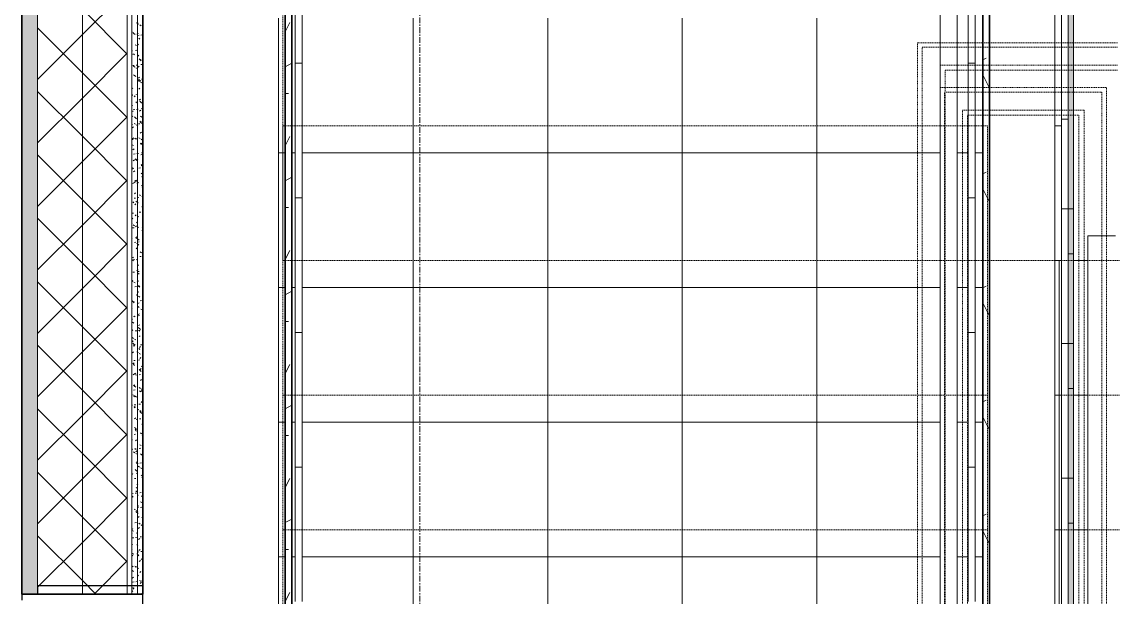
# Model space of a CAD drawing. Header units: millimetres. Extents: x -4948 to 42228, y -4856 to 69378.
# Drawn here: x -1153 to 1279, y 37892 to 39174 of the extents above; entities that cross this region are included whole.
import ezdxf

# ---------------------------------------------------------------- set-up
doc = ezdxf.new("R2010")
doc.units = ezdxf.units.MM
doc.linetypes.add('Линия сетки', pattern=[22.225, 12.7, -3.175, 3.175, -3.175])
doc.linetypes.add('Штрих 2_4 х 1_5 мм', pattern=[3.9, 2.4, -1.5])
for name, color, linetype, lineweight in [('_Сверху_ - Верхние поручни', 7, 'Continuous', 9), ('_Сверху_ - Линия разреза ограждения', 7, 'Continuous', 9), ('A-FLOR', 192, 'Continuous', 13), ('A-GLAZ-CWMG', 51, 'Continuous', 9), ('A-PART', 2, 'Continuous', 9), ('A-WALL', 113, 'Continuous', 13), ('A-WALL-PATT', 111, 'Continuous', 13), ('I-WALL', 2, 'Continuous', 13), ('S-GRID', 1, 'Continuous', 30), ('S-STRS', 31, 'Continuous', 9), ('S-STRS-MBND', 31, 'Continuous', 9), ('Верхние поручни', 7, 'Continuous', 9), ('Поручни', 7, 'Continuous', 9)]:
    doc.layers.add(name, color=color, linetype=linetype, lineweight=lineweight)

# ---------------------------------------------------------------- blocks, each defined once
blk = doc.blocks.new('27ELB-RD-AR-0000-BIM_rvt-1-1 этаж отм_ _0_000 лотки')
at = {"layer": 'A-WALL-PATT', "lineweight": 5}
for points in [[(1178.9, 38757.1), (1190.9, 38757.1), (1190.9, 42154.2), (1178.9, 42154.2), (1178.9, 38858.5)], [(1190.9, 38657.1), (1190.9, 38757.1), (1178.9, 38757.1), (1178.9, 38657.1)], [(1190.9, 38457.1), (1190.9, 38757.1), (1178.9, 38757.1), (1178.9, 38457.1)], [(1190.9, 38357.1), (1190.9, 38457.1), (1178.9, 38457.1), (1178.9, 38357.1)], [(1190.9, 38157.1), (1190.9, 38457.1), (1178.9, 38457.1), (1178.9, 38157.1)], [(1190.9, 38057.1), (1190.9, 38157.1), (1178.9, 38157.1), (1178.9, 38057.1)], [(1190.9, 37857.1), (1190.9, 38157.1), (1178.9, 38157.1), (1178.9, 37857.1)]]:
    blk.add_hatch(color=252, dxfattribs=at).paths.add_polyline_path(points, flags=0)
at = {"layer": 'A-WALL-PATT', "lineweight": 9}
blk.add_hatch(color=252, dxfattribs=at).paths.add_polyline_path([(-1118.2, 37899.1), (-1118.2, 39985.1), (-1153.2, 39985.1), (-1153.2, 37899.1)], flags=0)
at = {"layer": '_Сверху_ - Верхние поручни', "color": 252, "linetype": 'Штрих 2_4 х 1_5 мм'}
for p, q in [((843.5, 39127.5), (1288.9, 39127.5)), ((843.5, 38942.1), (843.5, 39127.5)), ((904.8, 39066.2), (1288.9, 39066.2)), ((904.8, 38942.1), (904.8, 39066.2)), ((893.5, 39027.5), (1108.2, 39027.5)), ((893.5, 38642.1), (893.5, 39027.5)), ((1108.2, 39027.5), (1264.3, 39027.5)), ((1264.3, 39027.5), (1264.3, 38871.4)), ((954.8, 38966.2), (1108.2, 38966.2)), ((954.8, 38642.1), (954.8, 38966.2)), ((1108.2, 38966.2), (1202.9, 38966.2)), ((1202.9, 38966.2), (1202.9, 38871.4)), ((843.5, 36172.8), (843.5, 38942.1)), ((904.8, 36172.8), (904.8, 38942.1)), ((1202.9, 38871.4), (1202.9, 36242.1)), ((1264.3, 38871.4), (1264.3, 36242.1)), ((893.5, 36342.8), (893.5, 38642.1)), ((954.8, 36342.8), (954.8, 38642.1))]:
    blk.add_line(p, q, dxfattribs=at)
at = {"layer": '_Сверху_ - Линия разреза ограждения', "color": 252, "linetype": 'Штрих 2_4 х 1_5 мм'}
for p, q in [((853.5, 39117.5), (1288.9, 39117.5)), ((853.5, 38942.1), (853.5, 39117.5)), ((853.5, 39117.5), (1288.9, 39117.5)), ((853.5, 38942.1), (853.5, 39117.5)), ((853.5, 39117.5), (1288.9, 39117.5)), ((853.5, 38942.1), (853.5, 39117.5)), ((853.5, 39117.5), (1288.9, 39117.5)), ((853.5, 38942.1), (853.5, 39117.5)), ((893.5, 39077.5), (1288.9, 39077.5)), ((893.5, 38942.1), (893.5, 39077.5)), ((893.5, 39077.5), (1288.9, 39077.5)), ((893.5, 38942.1), (893.5, 39077.5)), ((893.5, 39077.5), (1288.9, 39077.5)), ((893.5, 38942.1), (893.5, 39077.5)), ((893.5, 39077.5), (1288.9, 39077.5)), ((893.5, 38942.1), (893.5, 39077.5)), ((903.5, 39017.5), (1254.3, 39017.5)), ((903.5, 38642.1), (903.5, 39017.5)), ((903.5, 39017.5), (1254.3, 39017.5)), ((903.5, 38642.1), (903.5, 39017.5)), ((903.5, 39017.5), (1254.3, 39017.5)), ((903.5, 38642.1), (903.5, 39017.5)), ((903.5, 39017.5), (1254.3, 39017.5)), ((903.5, 38642.1), (903.5, 39017.5)), ((1254.3, 39017.5), (1254.3, 38942.1)), ((1254.3, 39017.5), (1254.3, 38942.1)), ((1254.3, 39017.5), (1254.3, 38942.1)), ((1254.3, 39017.5), (1254.3, 38942.1)), ((943.5, 38977.5), (1214.3, 38977.5)), ((943.5, 38642.1), (943.5, 38977.5)), ((943.5, 38977.5), (1214.3, 38977.5)), ((943.5, 38642.1), (943.5, 38977.5)), ((943.5, 38977.5), (1214.3, 38977.5)), ((943.5, 38642.1), (943.5, 38977.5)), ((943.5, 38977.5), (1214.3, 38977.5)), ((943.5, 38642.1), (943.5, 38977.5)), ((1214.3, 38977.5), (1214.3, 38942.1)), ((1214.3, 38977.5), (1214.3, 38942.1)), ((1214.3, 38977.5), (1214.3, 38942.1)), ((1214.3, 38977.5), (1214.3, 38942.1)), ((853.5, 36026.7), (853.5, 38942.1)), ((853.5, 36026.7), (853.5, 38942.1)), ((853.5, 36026.7), (853.5, 38942.1)), ((853.5, 36026.7), (853.5, 38942.1)), ((893.5, 36066.7), (893.5, 38942.1)), ((893.5, 36066.7), (893.5, 38942.1)), ((893.5, 36066.7), (893.5, 38942.1)), ((893.5, 36066.7), (893.5, 38942.1)), ((1214.3, 38942.1), (1214.3, 36242.1)), ((1214.3, 38942.1), (1214.3, 36242.1)), ((1214.3, 38942.1), (1214.3, 36242.1)), ((1214.3, 38942.1), (1214.3, 36242.1)), ((1254.3, 38942.1), (1254.3, 36242.1)), ((1254.3, 38942.1), (1254.3, 36242.1)), ((1254.3, 38942.1), (1254.3, 36242.1)), ((1254.3, 38942.1), (1254.3, 36242.1)), ((903.5, 36196.7), (903.5, 38642.1)), ((903.5, 36196.7), (903.5, 38642.1)), ((903.5, 36196.7), (903.5, 38642.1)), ((903.5, 36196.7), (903.5, 38642.1)), ((943.5, 36236.7), (943.5, 38642.1)), ((943.5, 36236.7), (943.5, 38642.1)), ((943.5, 36236.7), (943.5, 38642.1)), ((943.5, 36236.7), (943.5, 38642.1))]:
    blk.add_line(p, q, dxfattribs=at)
at = {"layer": 'A-FLOR', "color": 252, "lineweight": 9}
blk.add_line((1163.9, 41992.1), (1163.9, 38957.1), dxfattribs=at)
at = {"layer": 'A-GLAZ-CWMG', "color": 252, "lineweight": 25, "extrusion": (0, 0, -1)}
for p, q in [((-1118.2, 37899.1), (-1153.2, 37899.1)), ((-1153.2, 37899.1), (-1153.2, 37885.1)), ((-883.2, 37917.1), (-1118.2, 37917.1)), ((-1118.2, 37917.1), (-1118.2, 37899.1)), ((-883.2, 37867.1), (-883.2, 37917.1))]:
    blk.add_line(p, q, dxfattribs=at)
at = {"layer": 'A-PART', "color": 252, "lineweight": 18}
for p, q in [((988.9, 41977.1), (988.9, 36490.4)), ((1003.9, 36490.4), (1003.9, 41977.1))]:
    blk.add_line(p, q, dxfattribs=at)
at = {"layer": 'A-PART', "color": 252}
for p, q in [((-543.6, 39082.1), (-543.6, 39382.1)), ((-528.6, 39382.1), (-528.6, 39082.1)), ((956.4, 39082.1), (956.4, 39382.1)), ((971.4, 39382.1), (971.4, 39082.1)), ((-543.6, 38782.1), (-543.6, 39082.1)), ((-543.6, 39082.1), (-528.6, 39082.1)), ((-528.6, 39082.1), (-528.6, 38782.1)), ((956.4, 38782.1), (956.4, 39082.1)), ((956.4, 39082.1), (971.4, 39082.1)), ((971.4, 39082.1), (971.4, 38782.1)), ((-543.6, 38482.1), (-543.6, 38782.1)), ((-543.6, 38782.1), (-528.6, 38782.1)), ((-528.6, 38782.1), (-528.6, 38482.1)), ((956.4, 38482.1), (956.4, 38782.1)), ((956.4, 38782.1), (971.4, 38782.1)), ((971.4, 38782.1), (971.4, 38482.1)), ((-543.6, 38182.1), (-543.6, 38482.1)), ((-543.6, 38482.1), (-528.6, 38482.1)), ((-528.6, 38482.1), (-528.6, 38182.1)), ((956.4, 38182.1), (956.4, 38482.1)), ((956.4, 38482.1), (971.4, 38482.1)), ((971.4, 38482.1), (971.4, 38182.1)), ((-543.6, 37882.1), (-543.6, 38182.1)), ((-543.6, 38182.1), (-528.6, 38182.1)), ((-528.6, 38182.1), (-528.6, 37882.1)), ((956.4, 37882.1), (956.4, 38182.1)), ((956.4, 38182.1), (971.4, 38182.1)), ((971.4, 38182.1), (971.4, 37882.1))]:
    blk.add_line(p, q, dxfattribs=at)
at = {"layer": 'A-WALL', "color": 252, "lineweight": 35}
for p, q in [((-1153.2, 39985.1), (-1153.2, 37899.1)), ((-883.2, 37899.1), (-883.2, 39985.1)), ((-1153.2, 37899.1), (-883.2, 37899.1))]:
    blk.add_line(p, q, dxfattribs=at)
at = {"layer": 'A-WALL', "color": 252, "lineweight": 9}
for p, q in [((-1118.2, 37899.1), (-1118.2, 39985.1)), ((-1018.2, 37899.1), (-1018.2, 39985.1)), ((-918.2, 37899.1), (-918.2, 39985.1)), ((-908.2, 37899.1), (-908.2, 39985.1)), ((-895.7, 37899.1), (-895.7, 39985.1))]:
    blk.add_line(p, q, dxfattribs=at)
at = {"layer": 'A-WALL-PATT', "color": 252, "lineweight": 9}
for p, q in [((1178.9, 38757.1), (1178.9, 42154.2)), ((1190.9, 42154.2), (1190.9, 38757.1)), ((1190.9, 38757.1), (1178.9, 38757.1)), ((1178.9, 38757.1), (1178.9, 38657.1)), ((1178.9, 38757.1), (1190.9, 38757.1)), ((1178.9, 38457.1), (1178.9, 38757.1)), ((1190.9, 38657.1), (1190.9, 38757.1)), ((1190.9, 38757.1), (1190.9, 38457.1)), ((1178.9, 38657.1), (1190.9, 38657.1)), ((1190.9, 38457.1), (1178.9, 38457.1)), ((1178.9, 38457.1), (1178.9, 38357.1)), ((1178.9, 38457.1), (1190.9, 38457.1)), ((1178.9, 38157.1), (1178.9, 38457.1)), ((1190.9, 38357.1), (1190.9, 38457.1)), ((1190.9, 38457.1), (1190.9, 38157.1)), ((1178.9, 38357.1), (1190.9, 38357.1)), ((1190.9, 38157.1), (1178.9, 38157.1)), ((1178.9, 38157.1), (1178.9, 38057.1)), ((1178.9, 38157.1), (1190.9, 38157.1)), ((1178.9, 37857.1), (1178.9, 38157.1)), ((1190.9, 38057.1), (1190.9, 38157.1)), ((1190.9, 38157.1), (1190.9, 37857.1)), ((1178.9, 38057.1), (1190.9, 38057.1))]:
    blk.add_line(p, q, dxfattribs=at)
at = {"layer": 'A-WALL-PATT', "color": 252, "linetype": 'Continuous', "lineweight": 9}
for p, q in [((-1018.2, 39145.5), (-918.2, 39245.5)), ((-918.2, 39101.9), (-1018.2, 39201.9)), ((-897.3, 39171), (-895.7, 39172.3)), ((-895.7, 39172.3), (-894.6, 39173.1)), ((-895.5, 39170.4), (-892.7, 39168.6)), ((-890.2, 39167), (-887.3, 39165.2)), ((-566.1, 39152.1), (-555.8, 39172.8)), ((-1018.2, 39060.5), (-1118.2, 39160.5)), ((-1118.2, 39045.5), (-1018.2, 39145.5)), ((-908.2, 39153.2), (-907.6, 39152.8)), ((-905.7, 39150.1), (-903.4, 39148)), ((-903.4, 39148), (-903.4, 39148)), ((-903.4, 39148), (-900.9, 39145.7)), ((-896.5, 39146.5), (-895.7, 39147.2)), ((-895.7, 39147.2), (-893.8, 39148.6)), ((-895.1, 39143.6), (-891.7, 39144.1)), ((-892.3, 39137.8), (-889.9, 39135.6)), ((-887.6, 39144.6), (-884.3, 39145.1)), ((-885.3, 39138.6), (-883.2, 39137.3)), ((-900.2, 39122.8), (-897.3, 39121)), ((-895.7, 39122.1), (-893, 39124.1)), ((-895.7, 39122.1), (-895.7, 39122.1)), ((-1018.2, 39004.1), (-918.2, 39104.1)), ((-908.2, 39109), (-906.8, 39109.2)), ((-908.2, 39102.6), (-906.4, 39101.5)), ((-904.5, 39102.8), (-902, 39100.6)), ((-899.8, 39110.1), (-896.5, 39110.6)), ((-894.9, 39097.6), (-892.2, 39099.6)), ((-891.8, 39091.3), (-889.5, 39089.1)), ((-889.9, 39091), (-887.1, 39089.2)), ((-889.5, 39089.1), (-889.5, 39089.1)), ((-889.5, 39089.1), (-887, 39086.9)), ((-883.3, 39112.3), (-883.2, 39112.3)), ((988.9, 39089.6), (996.5, 39093.4)), ((-905.8, 39076.5), (-902.5, 39076.9)), ((-904.3, 39074.9), (-901.5, 39073.1)), ((-898.9, 39071.5), (-896.1, 39069.7)), ((-898.4, 39077.4), (-895.7, 39077.8)), ((-895.7, 39077.8), (-895.1, 39077.9)), ((-894.1, 39073.1), (-891.4, 39075.2)), ((-888.1, 39078.8), (-884.8, 39079.2)), ((-566.1, 39074.1), (-551.1, 39081.6)), ((-918.2, 38960.5), (-1018.2, 39060.5)), ((-908.2, 39043.3), (-907.2, 39043.4)), ((-904, 39056.3), (-901.7, 39054.1)), ((-901.7, 39054.1), (-901.7, 39054.1)), ((-901.7, 39054.1), (-899.2, 39051.9)), ((-894.1, 39045.1), (-890.8, 39045.6)), ((-894, 39043.1), (-891.2, 39041.3)), ((-893.3, 39048.7), (-890.6, 39050.7)), ((-890.6, 39044), (-888.1, 39041.7)), ((-886.7, 39046.1), (-883.4, 39046.5)), ((1003.9, 39026), (988.9, 39056)), ((-1018.2, 38919.1), (-1118.2, 39019.1)), ((-908.2, 39037.2), (-907.8, 39037.6)), ((-908.2, 39026.8), (-906.1, 39025.5)), ((-892.5, 39024.2), (-889.8, 39026.2)), ((-888.7, 39039.7), (-885.9, 39037.9)), ((-1118.2, 38904.1), (-1018.2, 39004.1)), ((-908.2, 39012.2), (-907, 39013.1)), ((-908.2, 39010.4), (-905.9, 39010.7)), ((-902.8, 39009), (-900.3, 39006.7)), ((-898.9, 39011.6), (-895.7, 39012)), ((-898.7, 38995.5), (-895.9, 38993.7)), ((-895.7, 39012), (-895.5, 39012.1)), ((-891.7, 38999.7), (-889, 39001.8)), ((-890.1, 38997.4), (-887.8, 38995.3)), ((-887.8, 38995.3), (-887.8, 38995.3)), ((-887.8, 38995.3), (-885.3, 38993)), ((-883.8, 39011.3), (-883.2, 39010.9)), ((-566.1, 39014.4), (-558.8, 39014.4)), ((-908.2, 38987.1), (-906.2, 38988.6)), ((-907.7, 38976), (-904.9, 38974.2)), ((-904.9, 38977.9), (-901.6, 38978.4)), ((-897.5, 38978.9), (-895.7, 38979.2)), ((-895.7, 38979.2), (-894.1, 38979.4)), ((-890.9, 38975.2), (-888.2, 38977.3)), ((-887.1, 38980.3), (-883.8, 38980.7)), ((-1018.2, 38862.7), (-918.2, 38962.7)), ((-908.2, 38944.6), (-906.3, 38944.9)), ((-908, 38962.1), (-905.4, 38964.1)), ((-902.8, 38947.6), (-900, 38945.8)), ((-902.3, 38962.4), (-899.9, 38960.3)), ((-899.9, 38960.3), (-899.9, 38960.3)), ((-899.9, 38960.3), (-897.4, 38958)), ((-897.5, 38944.2), (-895.7, 38943.1)), ((-895.7, 38943.1), (-894.6, 38942.4)), ((-893.2, 38946.6), (-889.8, 38947)), ((-890.1, 38950.8), (-887.4, 38952.8)), ((-888.9, 38950.1), (-886.4, 38947.9)), ((-888.4, 38963.7), (-885.6, 38961.9)), ((-885.8, 38947.6), (-883.2, 38947.9)), ((-918.2, 38819.1), (-1018.2, 38919.1)), ((-907.2, 38937.6), (-904.6, 38939.7)), ((-889.3, 38926.3), (-886.6, 38928.3)), ((-566.1, 38898.1), (-555.8, 38918.8)), ((-908.2, 38911.7), (-904.9, 38912.2)), ((-907.5, 38900.1), (-904.6, 38898.3)), ((-906.4, 38913.2), (-903.8, 38915.2)), ((-901, 38915.1), (-898.5, 38912.9)), ((-897.9, 38913.1), (-895.7, 38913.4)), ((-895.7, 38913.4), (-894.6, 38913.5)), ((-892.6, 38915.8), (-889.7, 38914)), ((-888.5, 38901.8), (-885.8, 38903.9)), ((-888.4, 38903.6), (-886, 38901.4)), ((-887.2, 38912.4), (-884.4, 38910.6)), ((-886, 38901.4), (-886, 38901.4)), ((-886, 38901.4), (-883.6, 38899.1)), ((-1018.2, 38777.7), (-1118.2, 38877.7)), ((-905.6, 38888.7), (-903, 38890.7)), ((-903.9, 38879.4), (-900.6, 38879.9)), ((-896.5, 38880.4), (-895.7, 38880.5)), ((-895.7, 38880.5), (-893.2, 38880.8)), ((-887.7, 38877.4), (-885, 38879.4)), ((-886.2, 38881.8), (-883.2, 38882.2)), ((-1118.2, 38762.7), (-1018.2, 38862.7)), ((-908.2, 38846), (-905.4, 38846.3)), ((-906.2, 38848.7), (-903.4, 38846.9)), ((-904.8, 38864.2), (-902.2, 38866.3)), ((-900.5, 38868.6), (-898.2, 38866.4)), ((-898.2, 38866.4), (-898.2, 38866.4)), ((-898.2, 38866.4), (-895.7, 38864.1)), ((-897.2, 38868.3), (-895.7, 38867.3)), ((-895.7, 38867.3), (-894.4, 38866.5)), ((-892.2, 38848.1), (-888.9, 38848.5)), ((-887.1, 38856.3), (-884.7, 38854)), ((-886.9, 38852.9), (-884.2, 38854.9)), ((-884.8, 38849.1), (-883.2, 38849.3)), ((-908.2, 38829.4), (-907.9, 38829.2)), ((-904, 38839.8), (-901.4, 38841.8)), ((-887, 38836.5), (-884.1, 38834.7)), ((-886.1, 38828.4), (-883.4, 38830.5)), ((-566.1, 38820.1), (-551.1, 38827.6)), ((988.9, 38835.6), (996.5, 38839.4)), ((-1018.2, 38721.2), (-918.2, 38821.2)), ((-907.3, 38813.2), (-904, 38813.6)), ((-903.2, 38815.3), (-900.6, 38817.3)), ((-901.3, 38820.3), (-898.5, 38818.5)), ((-899.3, 38821.3), (-896.8, 38819)), ((-897, 38814.6), (-895.7, 38814.7)), ((-896, 38816.9), (-895.7, 38816.7)), ((-895.7, 38816.7), (-893.2, 38815.1)), ((-895.7, 38814.7), (-893.6, 38815)), ((-886.6, 38809.7), (-884.3, 38807.6)), ((-885.3, 38804), (-883.2, 38805.6)), ((-884.3, 38807.6), (-884.3, 38807.6)), ((-884.3, 38807.6), (-883.2, 38806.5)), ((1003.9, 38772), (988.9, 38802)), ((-918.2, 38677.7), (-1018.2, 38777.7)), ((-903, 38780.9), (-899.7, 38781.3)), ((-902.4, 38790.8), (-899.8, 38792.9)), ((-898.8, 38774.7), (-896.5, 38772.6)), ((-895.6, 38781.9), (-892.3, 38782.3)), ((-891.1, 38788.5), (-888.3, 38786.7)), ((-885.7, 38785.1), (-883.2, 38783.5)), ((-885.3, 38783.2), (-883.2, 38783.5)), ((-884.5, 38779.5), (-883.2, 38780.5)), ((-906, 38772.8), (-903.2, 38771)), ((-901.6, 38766.3), (-899, 38768.4)), ((-896.5, 38772.6), (-896.5, 38772.6)), ((-896.5, 38772.6), (-895.7, 38771.8)), ((-895.7, 38771.8), (-894, 38770.3)), ((-891.3, 38749.6), (-888, 38750)), ((-885.4, 38762.4), (-883.2, 38760.4)), ((-883.9, 38750.5), (-883.2, 38750.6)), ((-883.7, 38755), (-883.2, 38755.4)), ((-566.1, 38760.4), (-558.8, 38760.4)), ((-1018.2, 38636.2), (-1118.2, 38736.2)), ((-908.2, 38737.2), (-906.1, 38735.3)), ((-907.7, 38747.4), (-904.4, 38747.8)), ((-900.8, 38741.9), (-898.2, 38743.9)), ((-897.5, 38727.4), (-895.7, 38725.7)), ((-895.7, 38741), (-895.7, 38740.9)), ((-895.7, 38740.9), (-892.9, 38739.2)), ((-895.7, 38725.7), (-895.1, 38725.2)), ((-1118.2, 38621.2), (-1018.2, 38721.2)), ((-908.2, 38723.6), (-907.3, 38723.1)), ((-906.4, 38714.7), (-903, 38715.1)), ((-904.8, 38721.5), (-901.9, 38719.7)), ((-900, 38717.4), (-897.4, 38719.4)), ((-896, 38716), (-895.7, 38716.1)), ((-895.7, 38716.1), (-892.7, 38716.5)), ((-885.5, 38709.2), (-883.2, 38707.7)), ((-884.9, 38715.9), (-883.2, 38714.3)), ((-1018.2, 38579.8), (-918.2, 38679.8)), ((-908.2, 38691), (-907.2, 38690.2)), ((-902, 38682.4), (-898.7, 38682.8)), ((-899.9, 38693.1), (-897, 38691.3)), ((-899.2, 38692.9), (-896.6, 38695)), ((-897.1, 38680.9), (-895.7, 38679.6)), ((-895.7, 38679.6), (-894.7, 38678.7)), ((-894.7, 38678.7), (-894.7, 38678.7)), ((-894.7, 38678.7), (-892.2, 38676.4)), ((-894.6, 38683.3), (-891.3, 38683.8)), ((-894.5, 38689.7), (-891.7, 38687.9)), ((-884.3, 38684.7), (-883.2, 38684.9)), ((-898.4, 38668.5), (-895.8, 38670.5)), ((-890.3, 38651), (-887, 38651.5)), ((-889.6, 38661.3), (-886.8, 38659.5)), ((-884.2, 38657.9), (-883.2, 38657.2)), ((-883.7, 38668.6), (-883.2, 38668.1)), ((-566.1, 38644.1), (-555.8, 38664.8)), ((-918.2, 38536.2), (-1018.2, 38636.2)), ((-908.2, 38644.9), (-906.9, 38643.7)), ((-906.9, 38643.7), (-906.9, 38643.7)), ((-906.9, 38643.7), (-904.4, 38641.4)), ((-906.8, 38648.9), (-903.5, 38649.3)), ((-904.5, 38645.5), (-901.7, 38643.7)), ((-897.6, 38644), (-895.7, 38645.5)), ((-895.8, 38633.6), (-895.7, 38633.4)), ((-895.7, 38645.5), (-895, 38646)), ((-895.7, 38633.4), (-893.3, 38631.3)), ((-905.4, 38616.2), (-902.1, 38616.6)), ((-896.8, 38619.5), (-895.7, 38620.4)), ((-895.7, 38620.4), (-894.2, 38621.6)), ((-895.1, 38617.5), (-891.8, 38618)), ((-894.3, 38613.7), (-891.4, 38611.9)), ((-883.2, 38622), (-883.2, 38622)), ((-1018.2, 38494.8), (-1118.2, 38594.8)), ((-1118.2, 38479.8), (-1018.2, 38579.8)), ((-908.2, 38597.3), (-905.8, 38595.8)), ((-908, 38598.6), (-905.5, 38596.3)), ((-903.3, 38594.2), (-900.5, 38592.4)), ((-901.1, 38583.8), (-897.8, 38584.3)), ((-896, 38595), (-895.7, 38595.3)), ((-895.7, 38595.3), (-893.4, 38597.1)), ((-895.3, 38587), (-893, 38584.9)), ((-893.7, 38584.8), (-890.4, 38585.3)), ((-893, 38584.9), (-893, 38584.9)), ((-893, 38584.9), (-890.5, 38582.6)), ((-884, 38581.9), (-883.2, 38581.4)), ((-883.4, 38586.2), (-883.2, 38586.2)), ((988.9, 38581.6), (996.5, 38585.4)), ((-908.2, 38560.6), (-907.9, 38560.9)), ((-898.4, 38565.8), (-895.7, 38564)), ((-895.7, 38564), (-895.6, 38564)), ((-895.2, 38570.6), (-892.6, 38572.6)), ((-893, 38562.4), (-890.2, 38560.6)), ((-566.1, 38566.1), (-551.1, 38573.6)), ((-1018.2, 38438.4), (-918.2, 38538.4)), ((-908.2, 38535.6), (-907.1, 38536.4)), ((-907.5, 38552), (-905.1, 38549.9)), ((-905.9, 38550.3), (-902.5, 38550.8)), ((-905.1, 38549.9), (-905.1, 38549.9)), ((-905.1, 38549.9), (-902.7, 38547.6)), ((-894.4, 38546.1), (-891.8, 38548.1)), ((-894.1, 38539.7), (-891.6, 38537.5)), ((-889.4, 38552.5), (-886.1, 38552.9)), ((-888.1, 38534), (-885.3, 38532.2)), ((1003.9, 38518), (988.9, 38548)), ((-908.2, 38510.5), (-906.3, 38511.9)), ((-904.5, 38517.6), (-901.1, 38518.1)), ((-903, 38518.2), (-900.2, 38516.4)), ((-894.1, 38519), (-890.8, 38519.4)), ((-893.6, 38521.6), (-891, 38523.7)), ((-566.1, 38506.4), (-558.8, 38506.4)), ((-918.2, 38394.8), (-1018.2, 38494.8)), ((-908.1, 38485.4), (-905.5, 38487.5)), ((-906.2, 38504.7), (-903.8, 38502.5)), ((-900.2, 38485.3), (-896.8, 38485.8)), ((-893.6, 38493.2), (-891.2, 38491)), ((-892.8, 38497.2), (-890.2, 38499.2)), ((-892.8, 38486.3), (-889.4, 38486.7)), ((-892.8, 38486.4), (-890, 38484.6)), ((-891.2, 38491), (-891.2, 38491)), ((-891.2, 38491), (-888.8, 38488.7)), ((-907.3, 38460.9), (-904.7, 38463)), ((-907.2, 38470.3), (-904.3, 38468.5)), ((-905.7, 38458.2), (-903.4, 38456)), ((-901.8, 38466.9), (-899, 38465.1)), ((-892, 38472.7), (-889.4, 38474.7)), ((-1018.2, 38353.4), (-1118.2, 38453.4)), ((-1118.2, 38338.4), (-1018.2, 38438.4)), ((-906.5, 38436.5), (-903.9, 38438.5)), ((-904.9, 38451.8), (-901.6, 38452.3)), ((-903.4, 38456), (-903.4, 38456)), ((-903.4, 38456), (-900.9, 38453.7)), ((-896.9, 38438.5), (-895.7, 38437.7)), ((-895.7, 38437.7), (-894.1, 38436.7)), ((-892.3, 38445.9), (-889.9, 38443.6)), ((-891.5, 38435.1), (-888.7, 38433.3)), ((-891.2, 38448.2), (-888.6, 38450.3)), ((-888.5, 38454), (-885.1, 38454.4)), ((-908.2, 38418.5), (-907.6, 38418.6)), ((-905.7, 38412), (-903.1, 38414)), ((-904.5, 38410.9), (-902, 38408.6)), ((-903.5, 38419.1), (-900.2, 38419.6)), ((-893.2, 38420.5), (-889.9, 38420.9)), ((-890.4, 38423.8), (-887.8, 38425.8)), ((-566.1, 38390.1), (-555.8, 38410.8)), ((-1018.2, 38297), (-918.2, 38397)), ((-904.9, 38387.5), (-902.3, 38389.6)), ((-901.6, 38390.9), (-898.7, 38389.1)), ((-899.2, 38386.8), (-895.9, 38387.2)), ((-891.9, 38399.3), (-889.5, 38397.2)), ((-891.8, 38387.8), (-888.5, 38388.2)), ((-889.6, 38399.3), (-887, 38401.3)), ((-889.5, 38397.2), (-889.5, 38397.2)), ((-889.5, 38397.2), (-887, 38394.9)), ((-886.6, 38406.7), (-883.8, 38404.9)), ((-908.2, 38369.9), (-907.8, 38369.6)), ((-904.1, 38363.1), (-901.5, 38365.1)), ((-904, 38364.3), (-901.7, 38362.2)), ((-901.7, 38362.2), (-901.7, 38362.2)), ((-901.7, 38362.2), (-899.2, 38359.9)), ((-888.8, 38374.8), (-886.2, 38376.9)), ((-918.2, 38253.4), (-1018.2, 38353.4)), ((-905.7, 38343), (-902.9, 38341.2)), ((-904, 38353.3), (-900.6, 38353.7)), ((-903.3, 38338.6), (-900.7, 38340.6)), ((-900.3, 38339.6), (-897.5, 38337.8)), ((-891.3, 38359.1), (-888.5, 38357.3)), ((-890.6, 38352), (-888.1, 38349.8)), ((-888, 38350.3), (-885.4, 38352.4)), ((-887.5, 38355.5), (-884.2, 38355.9)), ((-1018.2, 38212), (-1118.2, 38312)), ((-908.2, 38319.9), (-906.7, 38320.1)), ((-902.8, 38317), (-900.3, 38314.8)), ((-902.6, 38320.6), (-899.3, 38321)), ((-902.5, 38314.1), (-899.9, 38316.2)), ((-895.4, 38311.2), (-892.6, 38309.4)), ((-892.3, 38322), (-888.9, 38322.4)), ((-887.2, 38325.9), (-884.6, 38327.9)), ((-566.1, 38312.1), (-551.1, 38319.6)), ((988.9, 38327.6), (996.5, 38331.4)), ((-1118.2, 38197), (-1018.2, 38297)), ((-908.2, 38294.1), (-907.5, 38293.6)), ((-901.7, 38289.6), (-899.1, 38291.7)), ((-898.3, 38288.3), (-895.7, 38288.6)), ((-895.7, 38288.6), (-895, 38288.7)), ((-890.9, 38289.3), (-887.6, 38289.7)), ((-890.1, 38307.8), (-887.2, 38306)), ((-890.1, 38305.5), (-887.8, 38303.3)), ((-887.8, 38303.3), (-887.8, 38303.3)), ((-887.8, 38303.3), (-885.3, 38301)), ((-886.4, 38301.4), (-883.8, 38303.4)), ((1003.9, 38264), (988.9, 38294)), ((-902.3, 38270.5), (-899.9, 38268.3)), ((-900.9, 38265.2), (-898.3, 38267.2)), ((-900.1, 38263.6), (-897.3, 38261.8)), ((-899.9, 38268.3), (-899.9, 38268.3)), ((-899.9, 38268.3), (-897.5, 38266)), ((-885.6, 38276.9), (-883.2, 38278.8)), ((-885.2, 38279.4), (-883.2, 38278.1)), ((-1018.2, 38155.6), (-918.2, 38255.6)), ((-908.2, 38243.5), (-906.3, 38242.3)), ((-903, 38254.8), (-899.7, 38255.2)), ((-900.1, 38240.7), (-897.5, 38242.7)), ((-888.9, 38258.2), (-886.4, 38255.9)), ((-886.6, 38256.9), (-883.2, 38257.4)), ((-884.8, 38252.5), (-883.2, 38253.7)), ((-566.1, 38252.4), (-558.8, 38252.4)), ((-908.2, 38221.2), (-905.7, 38221.5)), ((-904.2, 38215.7), (-901.4, 38213.9)), ((-901.6, 38222.1), (-898.3, 38222.5)), ((-901, 38223.2), (-898.5, 38220.9)), ((-899.3, 38216.2), (-896.7, 38218.3)), ((-891.3, 38223.4), (-888, 38223.9)), ((-889.8, 38231.8), (-887, 38230)), ((-884, 38228), (-883.2, 38228.6)), ((-918.2, 38112), (-1018.2, 38212)), ((-898.8, 38212.3), (-896, 38210.5)), ((-898.5, 38191.8), (-895.9, 38193.8)), ((-897.3, 38189.8), (-895.7, 38190)), ((-895.7, 38190), (-894, 38190.2)), ((-889.9, 38190.7), (-886.6, 38191.2)), ((-888.4, 38211.6), (-886, 38209.5)), ((-886, 38209.5), (-886, 38209.5)), ((-886, 38209.5), (-883.6, 38207.2)), ((-883.2, 38203.5), (-883.2, 38203.6)), ((-1018.2, 38070.6), (-1118.2, 38170.6)), ((-908.2, 38167.7), (-906, 38166.4)), ((-900.5, 38176.6), (-898.2, 38174.5)), ((-898.2, 38174.5), (-898.2, 38174.5)), ((-898.2, 38174.5), (-895.7, 38172.2)), ((-897.7, 38167.3), (-895.7, 38168.9)), ((-895.7, 38168.9), (-895.1, 38169.3)), ((-893.9, 38183.9), (-891.1, 38182.1)), ((-888.6, 38180.5), (-885.8, 38178.7)), ((-1118.2, 38055.6), (-1018.2, 38155.6)), ((-902.1, 38156.3), (-898.8, 38156.7)), ((-896.9, 38142.8), (-895.7, 38143.8)), ((-895.7, 38143.8), (-894.3, 38144.9)), ((-887.1, 38164.3), (-884.7, 38162.1)), ((-885.6, 38158.4), (-883.2, 38158.7)), ((-883.7, 38152.1), (-883.2, 38151.8)), ((-566.1, 38136.1), (-555.8, 38156.8)), ((-908.2, 38137.5), (-907.9, 38137.2)), ((-908.1, 38122.6), (-904.8, 38123)), ((-907.6, 38116.8), (-904.8, 38115)), ((-900.7, 38123.6), (-897.4, 38124)), ((-899.3, 38129.3), (-896.8, 38127.1)), ((-898.6, 38136.4), (-895.8, 38134.6)), ((-896.1, 38118.4), (-895.7, 38118.7)), ((-895.7, 38118.7), (-893.5, 38120.4)), ((-890.4, 38124.9), (-887.1, 38125.3)), ((-886.6, 38117.8), (-884.3, 38115.6)), ((-1018.2, 38014.1), (-918.2, 38114.1)), ((-895.3, 38093.9), (-892.7, 38095.9)), ((-889, 38092.2), (-885.7, 38092.6)), ((-888.3, 38104.6), (-885.5, 38102.8)), ((-884.3, 38115.6), (-884.3, 38115.6)), ((-884.3, 38115.6), (-883.2, 38114.6)), ((-918.2, 37970.6), (-1018.2, 38070.6)), ((-902.7, 38088.5), (-899.9, 38086.7)), ((-898.8, 38082.8), (-896.5, 38080.6)), ((-897.4, 38085), (-895.7, 38084)), ((-896.5, 38080.6), (-896.5, 38080.6)), ((-896.5, 38080.6), (-895.7, 38079.9)), ((-896.4, 38091.2), (-895.7, 38091.3)), ((-895.7, 38091.3), (-893.1, 38091.7)), ((-895.7, 38084), (-894.5, 38083.2)), ((-895.7, 38079.9), (-894, 38078.3)), ((-894.5, 38069.4), (-891.9, 38071.5)), ((-885.4, 38070.5), (-883.2, 38068.4)), ((988.9, 38073.6), (996.5, 38077.4)), ((-908.2, 38056.8), (-908.1, 38056.8)), ((-908.2, 38045.2), (-906.1, 38043.3)), ((-901.1, 38057.7), (-897.8, 38058.2)), ((-893.7, 38044.9), (-891.1, 38047)), ((-892.5, 38056.7), (-889.6, 38054.9)), ((-887.1, 38053.2), (-884.3, 38051.4)), ((-884.7, 38059.9), (-883.2, 38060.1)), ((-566.1, 38058.1), (-551.1, 38065.6)), ((-1018.2, 37929.1), (-1118.2, 38029.1)), ((-908.2, 38033.9), (-907.4, 38034.4)), ((-907.4, 38040.9), (-904.6, 38039.1)), ((-907.2, 38024.1), (-903.8, 38024.5)), ((-899.8, 38025), (-896.4, 38025.5)), ((-897.6, 38035.5), (-895.7, 38033.8)), ((-895.7, 38033.8), (-895.1, 38033.2)), ((-892.9, 38020.5), (-890.3, 38022.5)), ((-889.4, 38026.4), (-886.1, 38026.8)), ((-884.9, 38023.9), (-883.2, 38022.3)), ((1003.9, 38010), (988.9, 38040)), ((-1118.2, 37914.1), (-1018.2, 38014.1)), ((-908.2, 38008.8), (-906.6, 38009.9)), ((-908.2, 37999.1), (-907.2, 37998.2)), ((-897.1, 38009.1), (-895.7, 38008.1)), ((-895.7, 38008.1), (-894.3, 38007.3)), ((-892.1, 37996), (-889.5, 37998)), ((-566.1, 37998.4), (-558.8, 37998.4)), ((-991.8, 37899.1), (-918.2, 37972.7)), ((-908.2, 37983.7), (-905.8, 37985.5)), ((-906.2, 37989.6), (-903.3, 37987.8)), ((-897.1, 37988.9), (-895.7, 37987.6)), ((-895.7, 37987.6), (-894.7, 37986.8)), ((-895.4, 37992.7), (-892.1, 37993.2)), ((-894.7, 37986.8), (-894.7, 37986.8)), ((-894.7, 37986.8), (-892.2, 37984.5)), ((-891.3, 37971.5), (-888.7, 37973.6)), ((-888.1, 37993.7), (-884.7, 37994.1)), ((-886.9, 37977.3), (-884, 37975.5)), ((-883.7, 37976.6), (-883.2, 37976.2)), ((-908.2, 37958.2), (-907.2, 37958.3)), ((-908.2, 37952.9), (-906.9, 37951.8)), ((-907.7, 37959), (-905, 37961)), ((-906.9, 37951.8), (-906.9, 37951.8)), ((-906.9, 37951.8), (-904.4, 37949.5)), ((-901.2, 37961.2), (-898.4, 37959.4)), ((-900.2, 37959.2), (-896.9, 37959.6)), ((-895.9, 37957.8), (-895.7, 37957.6)), ((-895.7, 37957.6), (-893.1, 37956)), ((-890.5, 37947.1), (-887.9, 37949.1)), ((-883.7, 37961.4), (-883.2, 37961.4)), ((-988.1, 37899.1), (-1018.2, 37929.1)), ((-906.9, 37934.5), (-904.2, 37936.5)), ((-906.2, 37925.5), (-902.9, 37926)), ((-898.8, 37926.5), (-895.7, 37926.9)), ((-895.8, 37941.6), (-895.7, 37941.5)), ((-895.7, 37941.5), (-893.3, 37939.4)), ((-895.7, 37926.9), (-895.5, 37926.9)), ((-891, 37929.4), (-888.2, 37927.6)), ((-889.7, 37922.6), (-887.1, 37924.6)), ((-888.5, 37927.9), (-885.2, 37928.3)), ((-885.6, 37926), (-883.2, 37924.4)), ((-883.2, 37930.1), (-883.2, 37930)), ((-908, 37906.6), (-905.5, 37904.4)), ((-906.1, 37910), (-903.4, 37912.1)), ((-905.9, 37913.6), (-903.1, 37911.8)), ((-887.6, 37899.1), (-886.3, 37900.2)), ((-566.1, 37882.1), (-555.8, 37902.8))]:
    blk.add_line(p, q, dxfattribs=at)
at = {"layer": 'I-WALL', "color": 252, "lineweight": 35}
for p, q in [((988.9, 41977.1), (988.9, 36490.4)), ((1003.9, 36490.4), (1003.9, 41977.1)), ((-566.1, 40192.1), (-566.1, 36288.4)), ((-551.1, 34192.1), (-551.1, 40192.1))]:
    blk.add_line(p, q, dxfattribs=at)
at = {"layer": 'I-WALL', "color": 252, "lineweight": 9}
for p, q in [((-543.6, 39082.1), (-543.6, 39382.1)), ((-528.6, 39382.1), (-528.6, 39082.1)), ((956.4, 39082.1), (956.4, 39382.1)), ((971.4, 39382.1), (971.4, 39082.1)), ((-543.6, 38782.1), (-543.6, 39082.1)), ((-543.6, 39082.1), (-528.6, 39082.1)), ((-528.6, 39082.1), (-528.6, 38782.1)), ((956.4, 38782.1), (956.4, 39082.1)), ((956.4, 39082.1), (971.4, 39082.1)), ((971.4, 39082.1), (971.4, 38782.1)), ((1163.9, 38757.1), (1163.9, 38957.1)), ((1178.9, 38957.1), (1163.9, 38957.1)), ((1178.9, 38957.1), (1178.9, 38757.1)), ((-543.6, 38482.1), (-543.6, 38782.1)), ((-543.6, 38782.1), (-528.6, 38782.1)), ((-528.6, 38782.1), (-528.6, 38482.1)), ((956.4, 38482.1), (956.4, 38782.1)), ((956.4, 38782.1), (971.4, 38782.1)), ((971.4, 38782.1), (971.4, 38482.1)), ((1163.9, 38457.1), (1163.9, 38757.1)), ((1178.9, 38757.1), (1163.9, 38757.1)), ((1178.9, 38757.1), (1178.9, 38457.1)), ((-543.6, 38182.1), (-543.6, 38482.1)), ((-543.6, 38482.1), (-528.6, 38482.1)), ((-528.6, 38482.1), (-528.6, 38182.1)), ((956.4, 38182.1), (956.4, 38482.1)), ((956.4, 38482.1), (971.4, 38482.1)), ((971.4, 38482.1), (971.4, 38182.1)), ((1163.9, 38157.1), (1163.9, 38457.1)), ((1178.9, 38457.1), (1163.9, 38457.1)), ((1178.9, 38457.1), (1178.9, 38157.1)), ((-543.6, 37882.1), (-543.6, 38182.1)), ((-543.6, 38182.1), (-528.6, 38182.1)), ((-528.6, 38182.1), (-528.6, 37882.1)), ((956.4, 37882.1), (956.4, 38182.1)), ((956.4, 38182.1), (971.4, 38182.1)), ((971.4, 38182.1), (971.4, 37882.1)), ((1163.9, 37857.1), (1163.9, 38157.1)), ((1178.9, 38157.1), (1163.9, 38157.1)), ((1178.9, 38157.1), (1178.9, 37857.1))]:
    blk.add_line(p, q, dxfattribs=at)
at = {"layer": 'S-STRS', "color": 252}
for p, q in [((1148.9, 39242.1), (1148.9, 38942.1)), ((-581.1, 38882.1), (-581.1, 39182.1)), ((1148.9, 38942.1), (1148.9, 38642.1)), ((1163.9, 38942.1), (1148.9, 38942.1)), ((-581.1, 38582.1), (-581.1, 38882.1)), ((-581.1, 38882.1), (-566.1, 38882.1)), ((-551.1, 38882.1), (-543.6, 38882.1)), ((-528.6, 38882.1), (893.5, 38882.1)), ((931.6, 38882.1), (956.4, 38882.1)), ((971.4, 38882.1), (988.9, 38882.1)), ((1148.9, 38642.1), (1148.9, 38342.1)), ((1158.9, 38642.1), (1148.9, 38642.1)), ((1163.9, 38642.1), (1158.9, 38642.1)), ((1158.9, 38642.1), (1158.9, 38342.1)), ((1222.9, 38642.1), (1190.9, 38642.1)), ((-581.1, 38282.1), (-581.1, 38582.1)), ((-581.1, 38582.1), (-566.1, 38582.1)), ((-551.1, 38582.1), (-543.6, 38582.1)), ((-528.6, 38582.1), (893.5, 38582.1)), ((931.6, 38582.1), (956.4, 38582.1)), ((971.4, 38582.1), (988.9, 38582.1)), ((1148.9, 38342.1), (1148.9, 38042.1)), ((1158.9, 38342.1), (1148.9, 38342.1)), ((1158.9, 38342.1), (1158.9, 38042.1)), ((1163.9, 38342.1), (1158.9, 38342.1)), ((1222.9, 38342.1), (1190.9, 38342.1)), ((-581.1, 37982.1), (-581.1, 38282.1)), ((-581.1, 38282.1), (-566.1, 38282.1)), ((-551.1, 38282.1), (-543.6, 38282.1)), ((-528.6, 38282.1), (893.5, 38282.1)), ((931.6, 38282.1), (956.4, 38282.1)), ((971.4, 38282.1), (988.9, 38282.1)), ((1148.9, 38042.1), (1148.9, 37742.1)), ((1158.9, 38042.1), (1148.9, 38042.1)), ((1158.9, 38042.1), (1158.9, 37742.1)), ((1163.9, 38042.1), (1158.9, 38042.1)), ((1222.9, 38042.1), (1190.9, 38042.1)), ((-581.1, 37682.1), (-581.1, 37982.1)), ((-581.1, 37982.1), (-566.1, 37982.1)), ((-551.1, 37982.1), (-543.6, 37982.1)), ((-528.6, 37982.1), (893.5, 37982.1)), ((931.6, 37982.1), (956.4, 37982.1)), ((971.4, 37982.1), (988.9, 37982.1))]:
    blk.add_line(p, q, dxfattribs=at)
at = {"layer": 'S-STRS', "color": 252, "linetype": 'Continuous'}
for p, q in [((-581.1, 39182.1), (-581.1, 38882.1)), ((-281.1, 39182.1), (-281.1, 38882.1)), ((18.9, 39182.1), (18.9, 38882.1)), ((318.9, 39182.1), (318.9, 38882.1)), ((618.9, 39182.1), (618.9, 38882.1)), ((1148.9, 38942.1), (1163.9, 38942.1)), ((-566.1, 38882.1), (-581.1, 38882.1)), ((-581.1, 38882.1), (-581.1, 38582.1)), ((-543.6, 38882.1), (-551.1, 38882.1)), ((893.5, 38882.1), (-528.6, 38882.1)), ((-281.1, 38882.1), (-281.1, 38582.1)), ((18.9, 38882.1), (18.9, 38582.1)), ((318.9, 38882.1), (318.9, 38582.1)), ((618.9, 38882.1), (618.9, 38582.1)), ((956.4, 38882.1), (931.6, 38882.1)), ((988.9, 38882.1), (971.4, 38882.1)), ((1148.9, 38642.1), (1163.9, 38642.1)), ((-566.1, 38582.1), (-581.1, 38582.1)), ((-581.1, 38582.1), (-581.1, 38282.1)), ((-543.6, 38582.1), (-551.1, 38582.1)), ((893.5, 38582.1), (-528.6, 38582.1)), ((-281.1, 38582.1), (-281.1, 38282.1)), ((18.9, 38582.1), (18.9, 38282.1)), ((318.9, 38582.1), (318.9, 38282.1)), ((618.9, 38582.1), (618.9, 38282.1)), ((956.4, 38582.1), (931.6, 38582.1)), ((988.9, 38582.1), (971.4, 38582.1)), ((1148.9, 38342.1), (1158.9, 38342.1)), ((1158.9, 38342.1), (1163.9, 38342.1)), ((1190.9, 38342.1), (1222.9, 38342.1)), ((-566.1, 38282.1), (-581.1, 38282.1)), ((-581.1, 38282.1), (-581.1, 37982.1)), ((-543.6, 38282.1), (-551.1, 38282.1)), ((893.5, 38282.1), (-528.6, 38282.1)), ((-281.1, 38282.1), (-281.1, 37982.1)), ((18.9, 38282.1), (18.9, 37982.1)), ((318.9, 38282.1), (318.9, 37982.1)), ((618.9, 38282.1), (618.9, 37982.1)), ((956.4, 38282.1), (931.6, 38282.1)), ((988.9, 38282.1), (971.4, 38282.1)), ((1148.9, 38042.1), (1158.9, 38042.1)), ((1158.9, 38042.1), (1163.9, 38042.1)), ((1190.9, 38042.1), (1222.9, 38042.1)), ((-566.1, 37982.1), (-581.1, 37982.1)), ((-581.1, 37982.1), (-581.1, 37682.1)), ((-543.6, 37982.1), (-551.1, 37982.1)), ((893.5, 37982.1), (-528.6, 37982.1)), ((-281.1, 37982.1), (-281.1, 37682.1)), ((18.9, 37982.1), (18.9, 37682.1)), ((318.9, 37982.1), (318.9, 37682.1)), ((618.9, 37982.1), (618.9, 37682.1)), ((956.4, 37982.1), (931.6, 37982.1)), ((988.9, 37982.1), (971.4, 37982.1))]:
    blk.add_line(p, q, dxfattribs=at)
at = {"layer": 'S-STRS', "color": 252, "linetype": 'Штрих 2_4 х 1_5 мм'}
for p, q in [((1163.9, 38942.1), (1148.9, 38942.1)), ((-581.1, 38882.1), (-566.1, 38882.1)), ((-551.1, 38882.1), (-543.6, 38882.1)), ((-528.6, 38882.1), (893.5, 38882.1)), ((931.6, 38882.1), (956.4, 38882.1)), ((971.4, 38882.1), (988.9, 38882.1)), ((1158.9, 38642.1), (1148.9, 38642.1)), ((1163.9, 38642.1), (1158.9, 38642.1)), ((1222.9, 38642.1), (1190.9, 38642.1)), ((-581.1, 38582.1), (-566.1, 38582.1)), ((-551.1, 38582.1), (-543.6, 38582.1)), ((-528.6, 38582.1), (893.5, 38582.1)), ((931.6, 38582.1), (956.4, 38582.1)), ((971.4, 38582.1), (988.9, 38582.1)), ((1158.9, 38342.1), (1148.9, 38342.1)), ((1163.9, 38342.1), (1158.9, 38342.1)), ((1222.9, 38342.1), (1190.9, 38342.1)), ((-581.1, 38282.1), (-566.1, 38282.1)), ((-551.1, 38282.1), (-543.6, 38282.1)), ((-528.6, 38282.1), (893.5, 38282.1)), ((931.6, 38282.1), (956.4, 38282.1)), ((971.4, 38282.1), (988.9, 38282.1)), ((1158.9, 38042.1), (1148.9, 38042.1)), ((1163.9, 38042.1), (1158.9, 38042.1)), ((1222.9, 38042.1), (1190.9, 38042.1)), ((-581.1, 37982.1), (-566.1, 37982.1)), ((-551.1, 37982.1), (-543.6, 37982.1)), ((-528.6, 37982.1), (893.5, 37982.1)), ((931.6, 37982.1), (956.4, 37982.1)), ((971.4, 37982.1), (988.9, 37982.1))]:
    blk.add_line(p, q, dxfattribs=at)
at = {"layer": 'S-STRS-MBND', "color": 252, "linetype": 'Штрих 2_4 х 1_5 мм'}
for p, q in [((-571.1, 41992.1), (-571.1, 38642.1)), ((-571.1, 38942.1), (998.9, 38942.1)), ((-571.1, 36242.1), (-571.1, 38942.1)), ((998.9, 36242.1), (998.9, 38942.1)), ((-571.1, 38642.1), (998.9, 38642.1)), ((-571.1, 36242.1), (-571.1, 38642.1)), ((-571.1, 38642.1), (998.9, 38642.1)), ((-571.1, 38642.1), (998.9, 38642.1)), ((-571.1, 38642.1), (998.9, 38642.1)), ((998.9, 38642.1), (1158.9, 38642.1)), ((998.9, 36242.1), (998.9, 38642.1)), ((2728.9, 38642.1), (1158.9, 38642.1)), ((1158.9, 38642.1), (1158.9, 36242.1)), ((2728.9, 38642.1), (1158.9, 38642.1)), ((-571.1, 38342.1), (998.9, 38342.1)), ((-571.1, 38342.1), (998.9, 38342.1)), ((-571.1, 38342.1), (998.9, 38342.1)), ((-571.1, 38342.1), (998.9, 38342.1)), ((2728.9, 38342.1), (1158.9, 38342.1)), ((2728.9, 38342.1), (1158.9, 38342.1)), ((-571.1, 38042.1), (998.9, 38042.1)), ((-571.1, 38042.1), (998.9, 38042.1)), ((-571.1, 38042.1), (998.9, 38042.1)), ((-571.1, 38042.1), (998.9, 38042.1)), ((2728.9, 38042.1), (1158.9, 38042.1)), ((2728.9, 38042.1), (1158.9, 38042.1))]:
    blk.add_line(p, q, dxfattribs=at)
at = {"layer": 'Верхние поручни', "color": 252}
for p, q in [((1284.3, 38697.5), (1222.9, 38697.5)), ((1222.9, 38697.5), (1222.9, 36526))]:
    blk.add_line(p, q, dxfattribs=at)
at = {"layer": 'Поручни', "color": 252}
for p, q in [((893.5, 36484.1), (893.5, 39782.1)), ((931.6, 36484.1), (931.6, 39782.1))]:
    blk.add_line(p, q, dxfattribs=at)
blk = doc.blocks.new('27ELB-RD-KR2-0000-BIM_rvt-1-1 этаж отм_ _0_000 лотки')
at = {"layer": 'S-GRID', "color": 252, "linetype": 'Линия сетки', "lineweight": 9}
blk.add_line((-266.1, -4856.4), (-266.1, 68377.9), dxfattribs=at)

msp = doc.modelspace()

# ---------------------------------------------------------------- block references
at = {"lineweight": 5}
for name in ['27ELB-RD-KR2-0000-BIM_rvt-1-1 этаж отм_ _0_000 лотки', '27ELB-RD-AR-0000-BIM_rvt-1-1 этаж отм_ _0_000 лотки']:
    msp.add_blockref(name, (0, 0), dxfattribs=at)

doc.saveas('drawing.dxf')
